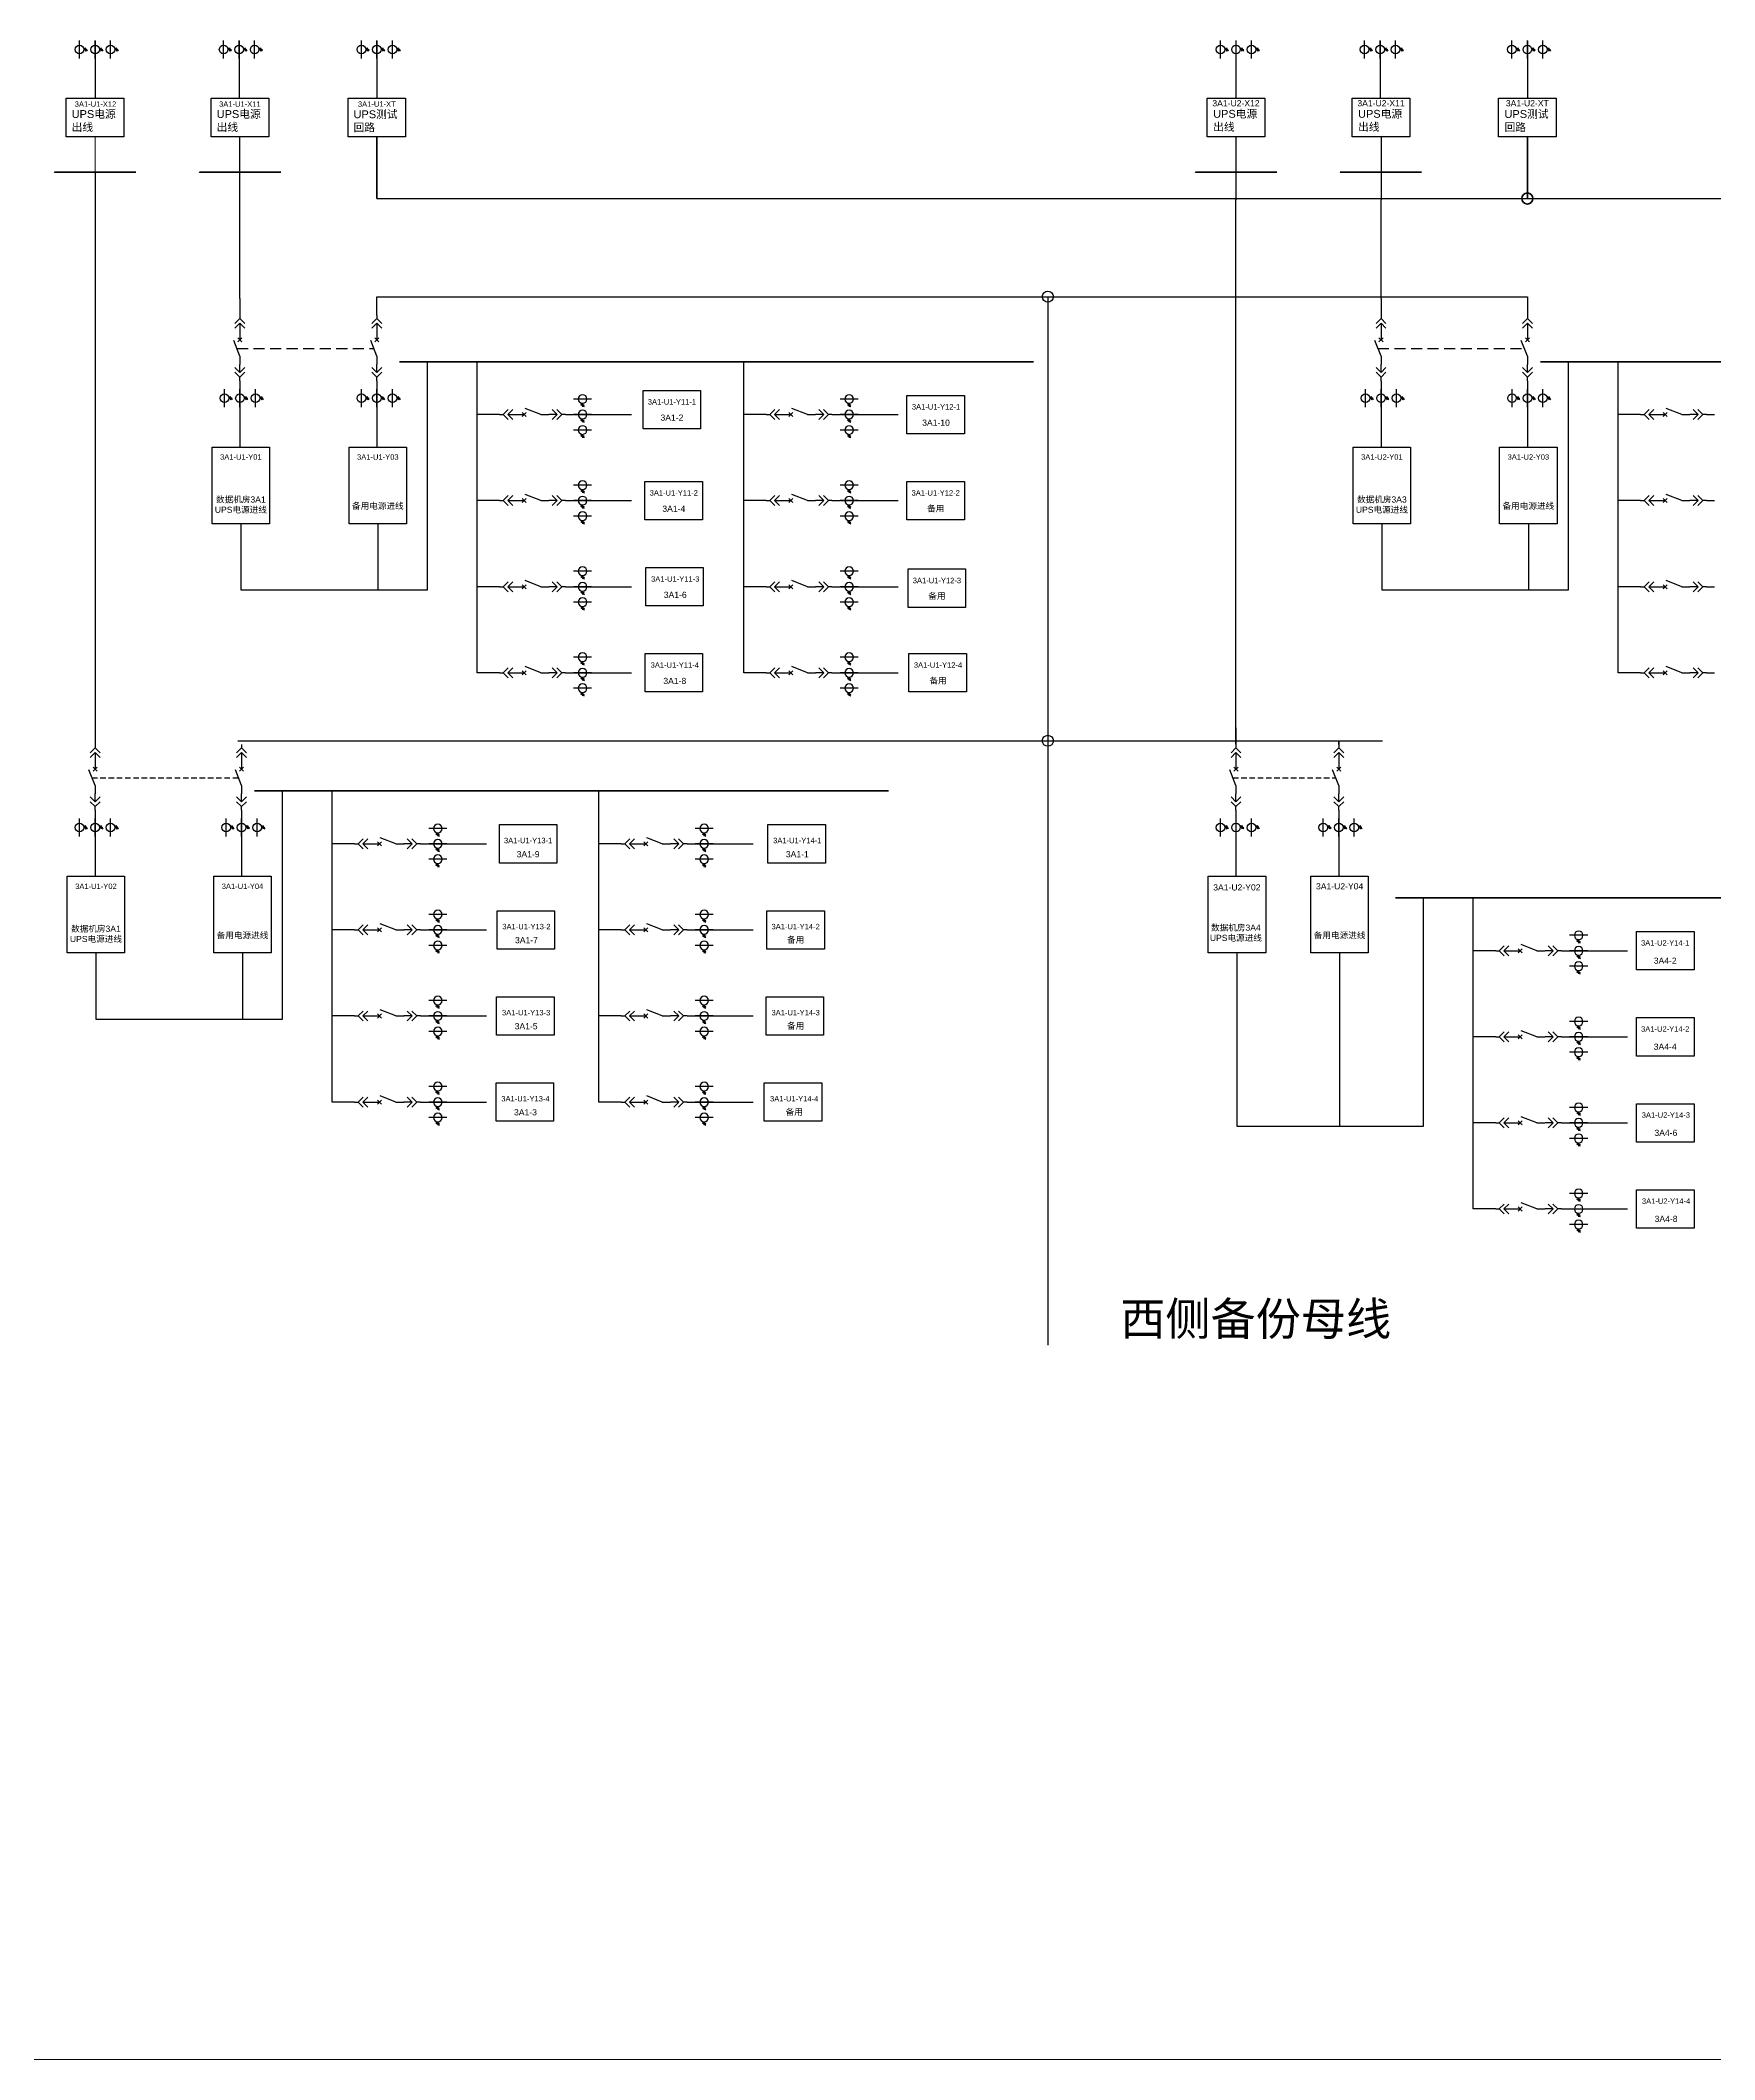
# Model space of a CAD drawing. Header units: millimetres. Extents: x 15 to 365, y 9 to 309.
# Drawn here: x 93.2 to 244.9, y 9.3 to 192.3 of the extents above; entities that cross this region are included whole.
import ezdxf
from ezdxf.enums import TextEntityAlignment as Align

# ---------------------------------------------------------------- set-up
doc = ezdxf.new("R2010")
doc.units = ezdxf.units.MM
doc.linetypes.add('DASHED', pattern=[0.75, 0.5, -0.25])
doc.linetypes.add('HIDDEN', pattern=[0.375, 0.25, -0.125])
doc.styles.get("Standard").update_dxf_attribs({"font": 'arial.ttf'})

# ---------------------------------------------------------------- blocks, each defined once
blk = doc.blocks.new('A$C03DD39B5')
for p, q in [((417, 475), (283, 392)), ((417, 422), (283, 339)), ((350, 333), (350, 467))]:
    blk.add_line(p, q)
blk.add_lwpolyline([(700, 167), (0, 167)])
blk.add_circle((350, 167), 167)
blk = doc.blocks.new('DYDQAA05')
at = {"color": 0}
blk.add_lwpolyline([(0, 0), (0, -7)], dxfattribs=at)
blk = doc.blocks.new('DYDQAA03')
at = {"color": 0}
for points in [[(0, 0), (0, -1.5)], [(-2.12, -3.62), (0, -1.5)], [(-2.12, -5.62), (0, -3.5)], [(2.12, -3.62), (0, -1.5)], [(2.12, -5.62), (0, -3.5)], [(0, -3.5), (0, -7)]]:
    blk.add_lwpolyline(points, dxfattribs=at)
blk = doc.blocks.new('DYDQAA09')
at = {"color": 0}
blk.add_lwpolyline([(0, 0), (0, -3.5)], dxfattribs=at)
blk.add_lwpolyline([(0, 0), (0, -3.5)], dxfattribs=at)
blk.add_lwpolyline([(0, 0), (0, -3.5)], dxfattribs=at)
blk.add_lwpolyline([(0, 0), (0, -3.5)], dxfattribs=at)
blk.add_lwpolyline([(0, 0), (0, -3.5)], dxfattribs=at)
blk.add_lwpolyline([(0, 0), (0, -3.5)], dxfattribs=at)
blk.add_lwpolyline([(0, 0), (0, -3.5)], dxfattribs=at)
blk.add_lwpolyline([(0, 0), (0, -3.5)], dxfattribs=at)
blk.add_lwpolyline([(0, 0), (0, -3.5)], dxfattribs=at)
blk = doc.blocks.new('DYDQ0201')
at = {"color": 0}
for points in [[(0.86, -0.86), (-0.86, 0.86)], [(-0.86, -0.86), (0.86, 0.86)], [(0, -7), (-2.61, -0.37)]]:
    blk.add_lwpolyline(points, dxfattribs=at)
blk = doc.blocks.new('DYDQAA04')
at = {"color": 0}
for points in [[(0, -3.5), (0, 0)], [(-2.12, -1.38), (0, -3.5)], [(-2.12, -3.38), (0, -5.5)], [(2.12, -1.38), (0, -3.5)], [(2.12, -3.38), (0, -5.5)], [(0, -7), (0, -5.5)]]:
    blk.add_lwpolyline(points, dxfattribs=at)

msp = doc.modelspace()

# ---------------------------------------------------------------- linework, layer by layer
for p, q in [((98.13, 192.28, -7768.6), (98.13, 190.64, -7768.6)), ((111.18, 192.28, -7768.6), (111.18, 190.64, -7768.6)), ((123.66, 192.28, -7768.6), (123.66, 190.64, -7768.6)), ((201.51, 192.28, -5693.68), (201.51, 190.64, -5693.68)), ((214.57, 192.28, -5693.68), (214.57, 190.64, -5693.68)), ((227.91, 192.28, -5693.68), (227.91, 190.64, -5693.68)), ((98.13, 190.64, -7768.6), (98.13, 187.07, -7768.6)), ((111.18, 190.64, -7768.6), (111.18, 187.07, -7768.6)), ((123.66, 190.64, -7768.6), (123.66, 187.07, -7768.6)), ((201.51, 190.64, -5693.68), (201.51, 187.07, -5693.68)), ((214.57, 190.64, -5693.68), (214.57, 187.07, -5693.68)), ((227.91, 190.64, -5693.68), (227.91, 187.07, -5693.68)), ((111.26, 168.92, -11687.75), (111.26, 183.59, -10304.47)), ((201.51, 183.59, -5693.68), (201.51, 177.87, -5693.68)), ((214.65, 183.59, -5725.17), (214.65, 177.87, -5725.17)), ((98.13, 180.38, -10691.6), (98.13, 128.52, -10691.6)), ((201.51, 128.54, -9563.64), (201.51, 177.99, -8616.68)), ((214.65, 168.92, -9643.29), (214.65, 177.87, -8260.01)), ((128.26, 142.53, -9046.47), (128.26, 163.2)), ((132.75, 150.61), (132.75, 163.2)), ((156.91, 150.61), (156.91, 163.2)), ((231.64, 142.53, -7002), (231.64, 163.2, 2044.46)), ((236.14, 150.61, 2044.46), (236.14, 163.2, 2044.46)), ((111.26, 160.68, -9486.53), (111.26, 159.04, -9486.53)), ((214.65, 160.68, -7442.06), (214.65, 159.04, -7442.06)), ((111.26, 159.04, -9486.53), (111.26, 155.47, -9486.53)), ((134.79, 158.41, -1383.28), (132.75, 158.41, -691.64)), ((141.54, 158.41, 817.94), (143.18, 158.41, 817.94)), ((143.18, 158.41, 817.94), (146.74, 158.41, 817.94)), ((158.94, 158.41, -1383.28), (156.91, 158.41, -691.64)), ((165.69, 158.41, 817.94), (167.33, 158.41, 817.94)), ((167.33, 158.41, 817.94), (170.9, 158.41, 817.94)), ((214.65, 159.04, -7442.06), (214.65, 155.47, -7442.06)), ((238.17, 158.41, 661.18), (236.14, 158.41, 1352.82)), ((134.79, 150.61), (132.75, 150.61)), ((132.75, 142.81, 691.64), (132.75, 150.61)), ((141.54, 150.61, 2201.22), (143.18, 150.61, 2201.22)), ((143.18, 150.61, 2201.22), (146.74, 150.61, 2201.22)), ((158.94, 150.61), (156.91, 150.61)), ((156.91, 142.81, 691.64), (156.91, 150.61)), ((165.69, 150.61, 2201.22), (167.33, 150.61, 2201.22)), ((167.33, 150.61, 2201.22), (170.9, 150.61, 2201.22)), ((238.17, 150.61, 2044.46), (236.14, 150.61, 2044.46)), ((236.14, 142.81, 2736.11), (236.14, 150.61, 2044.46)), ((111.34, 148.52, -9518.02), (111.34, 142.53, -9046.47)), ((214.73, 148.52, -7473.55), (214.73, 142.53, -7002)), ((134.79, 142.81, 691.64), (132.75, 142.81, 691.64)), ((132.75, 135.01, 1383.28), (132.75, 142.81, 691.64)), ((141.54, 142.81, 2892.86), (143.18, 142.81, 2892.86)), ((143.18, 142.81, 2892.86), (146.74, 142.81, 2892.86)), ((158.94, 142.81, 691.64), (156.91, 142.81, 691.64)), ((156.91, 135.01, 1383.28), (156.91, 142.81, 691.64)), ((165.69, 142.81, 2892.86), (167.33, 142.81, 2892.86)), ((167.33, 142.81, 2892.86), (170.9, 142.81, 2892.86)), ((238.17, 142.81, 2736.11), (236.14, 142.81, 2736.11)), ((236.14, 135.01, 3427.75), (236.14, 142.81, 2736.11)), ((111.34, 142.53, -9046.47), (128.26, 142.53, -9046.47)), ((214.73, 142.53, -7002), (231.64, 142.53, -7002)), ((134.79, 135.01, 1383.28), (132.75, 135.01, 1383.28)), ((141.54, 135.01, 3584.5), (143.18, 135.01, 3584.5)), ((143.18, 135.01, 3584.5), (146.74, 135.01, 3584.5)), ((158.94, 135.01, 1383.28), (156.91, 135.01, 1383.28)), ((165.69, 135.01, 3584.5), (167.33, 135.01, 3584.5)), ((167.33, 135.01, 3584.5), (170.9, 135.01, 3584.5)), ((238.17, 135.01, 3427.75), (236.14, 135.01, 3427.75)), ((115.12, 103.63, -8050.32), (115.12, 124.3, 996.15)), ((119.62, 111.71, 996.15), (119.62, 124.3, 996.15)), ((143.77, 111.71, 996.15), (143.77, 124.3, 996.15)), ((98.13, 121.78, -8490.38), (98.13, 120.14, -8490.38)), ((201.51, 121.78, -7798.74), (201.51, 120.14, -7798.74)), ((98.13, 120.14, -8490.38), (98.13, 116.57, -8490.38)), ((121.65, 119.51, -387.13), (119.62, 119.51, 304.51)), ((128.4, 119.51, 1814.09), (130.04, 119.51, 1814.09)), ((130.04, 119.51, 1814.09), (133.61, 119.51, 1814.09)), ((145.81, 119.51, -387.13), (143.77, 119.51, 304.51)), ((152.55, 119.51, 1814.09), (154.19, 119.51, 1814.09)), ((154.19, 119.51, 1814.09), (157.76, 119.51, 1814.09)), ((201.51, 120.14, -7798.74), (201.51, 116.57, -7798.74)), ((218.51, 93.94, -6595.04), (218.51, 114.61, 2451.43)), ((223, 102.02, 2451.43), (223, 114.61, 2451.43)), ((121.65, 111.71, 996.15), (119.62, 111.71, 996.15)), ((119.62, 103.91, 1687.79), (119.62, 111.71, 996.15)), ((128.4, 111.71, 3197.37), (130.04, 111.71, 3197.37)), ((130.04, 111.71, 3197.37), (133.61, 111.71, 3197.37)), ((145.81, 111.71, 996.15), (143.77, 111.71, 996.15)), ((143.77, 103.91, 1687.79), (143.77, 111.71, 996.15)), ((152.55, 111.71, 3197.37), (154.19, 111.71, 3197.37)), ((154.19, 111.71, 3197.37), (157.76, 111.71, 3197.37)), ((225.04, 109.82, 1068.15), (223, 109.82, 1759.79)), ((231.78, 109.82, 3269.37), (233.42, 109.82, 3269.37)), ((233.42, 109.82, 3269.37), (236.99, 109.82, 3269.37)), ((98.21, 109.62, -8521.87), (98.21, 103.63, -8050.32)), ((201.59, 109.62, -7830.23), (201.59, 93.94, -6595.04)), ((98.21, 103.63, -8050.32), (115.12, 103.63, -8050.32)), ((121.65, 103.91, 1687.79), (119.62, 103.91, 1687.79)), ((119.62, 96.11, 2379.43), (119.62, 103.91, 1687.79)), ((128.4, 103.91, 3889.02), (130.04, 103.91, 3889.02)), ((130.04, 103.91, 3889.02), (133.61, 103.91, 3889.02)), ((145.81, 103.91, 1687.79), (143.77, 103.91, 1687.79)), ((143.77, 96.11, 2379.43), (143.77, 103.91, 1687.79)), ((152.55, 103.91, 3889.02), (154.19, 103.91, 3889.02)), ((154.19, 103.91, 3889.02), (157.76, 103.91, 3889.02)), ((225.04, 102.02, 2451.43), (223, 102.02, 2451.43)), ((223, 94.22, 3143.07), (223, 102.02, 2451.43)), ((231.78, 102.02, 4652.65), (233.42, 102.02, 4652.65)), ((233.42, 102.02, 4652.65), (236.99, 102.02, 4652.65)), ((121.65, 96.11, 2379.43), (119.62, 96.11, 2379.43)), ((128.4, 96.11, 4580.66), (130.04, 96.11, 4580.66)), ((130.04, 96.11, 4580.66), (133.61, 96.11, 4580.66)), ((145.81, 96.11, 2379.43), (143.77, 96.11, 2379.43)), ((152.55, 96.11, 4580.66), (154.19, 96.11, 4580.66)), ((154.19, 96.11, 4580.66), (157.76, 96.11, 4580.66)), ((201.59, 93.94, -6595.04), (218.51, 93.94, -6595.04)), ((225.04, 94.22, 3143.07), (223, 94.22, 3143.07)), ((223, 86.42, 3834.71), (223, 94.22, 3143.07)), ((231.78, 94.22, 5344.3), (233.42, 94.22, 5344.3)), ((233.42, 94.22, 5344.3), (236.99, 94.22, 5344.3)), ((225.04, 86.42, 3834.71), (223, 86.42, 3834.71)), ((231.78, 86.42, 6035.94), (233.42, 86.42, 6035.94)), ((233.42, 86.42, 6035.94), (236.99, 86.42, 6035.94))]:
    msp.add_line(p, q)
at = {"lineweight": 20}
msp.add_line((98.13, 183.59, -7768.6), (98.13, 180.38, -10691.6), dxfattribs=at)
at = {"color": 1, "lineweight": 40}
for p, q in [((123.66, 183.59, -7801.11), (123.66, 177.99, -7801.11)), ((227.91, 183.59, -5726.19), (227.91, 177.99, -7801.11)), ((125.72, 163.2), (183.16, 163.2)), ((229.1, 163.2, 2044.46), (305.68, 163.2, 2044.46)), ((112.58, 124.3, 996.15), (170.02, 124.3, 996.15)), ((215.96, 114.61, 2451.43), (296.18, 114.61, 2451.43))]:
    msp.add_line(p, q, dxfattribs=at)
at = {"color": 1, "lineweight": 30}
for p, q in [((123.66, 177.99, -7801.11), (235.73, 177.99, -7801.11)), ((235.73, 177.99, -7801.11), (311.17, 177.99, -7801.11))]:
    msp.add_line(p, q, dxfattribs=at)
at = {"color": 5}
for p, q in [((123.66, 167.43, -11687.75), (123.66, 169.09, -11687.75)), ((227.92, 169.09, -11687.75), (227.92, 167.43, -9643.29)), ((123.66, 160.68, -9486.53), (123.66, 159.04, -9486.53)), ((227.92, 160.68, -7442.06), (227.92, 159.04, -7442.06)), ((123.66, 159.04, -9486.53), (123.66, 155.47, -9486.53)), ((227.92, 159.04, -7442.06), (227.92, 155.47, -7442.06)), ((123.75, 148.52, -9518.02), (123.75, 142.53, -9046.47)), ((228, 148.52, -7473.55), (228, 142.53, -7002)), ((111.41, 121.78, -8930.45), (111.41, 120.14, -8930.45)), ((210.82, 121.78, -6194.34), (210.82, 120.14, -6194.34)), ((111.41, 120.14, -8930.45), (111.41, 116.57, -8930.45)), ((210.82, 120.14, -6194.34), (210.82, 116.57, -6194.34)), ((111.49, 109.62, -8961.94), (111.49, 103.63, -8490.39)), ((210.9, 109.62, -6225.83), (210.9, 93.94, -6595.04))]:
    msp.add_line(p, q, dxfattribs=at)
at = {"color": 5, "lineweight": 30}
for p, q in [((123.66, 169.09, -11687.75), (227.92, 169.09, -11687.75)), ((184.46, 169.09, -12075.91), (184.46, 74.08, -12075.91)), ((111.07, 128.85, -11131.67), (214.79, 128.85, -11131.67))]:
    msp.add_line(p, q, dxfattribs=at)
at = {"linetype": 'DASHED', "ltscale": 2}
for p, q in [((110.99, 164.41, -11687.75), (123.39, 164.41, -11687.75)), ((214.37, 164.41, -9643.29), (227.65, 164.41, -9643.29))]:
    msp.add_line(p, q, dxfattribs=at)
at = {"color": 5, "lineweight": 40}
for p, q in [((111.41, 128.52, -11131.67), (111.41, 128.52, -11131.67)), ((210.82, 128.85, -11131.67), (210.82, 128.52, -8395.57))]:
    msp.add_line(p, q, dxfattribs=at)
at = {"linetype": 'HIDDEN', "ltscale": 2}
for p, q in [((97.85, 125.5, -11131.67), (111.13, 125.5, -11131.67)), ((201.23, 125.5, -8395.57), (210.54, 125.5, -8395.57))]:
    msp.add_line(p, q, dxfattribs=at)
at = {"color": 1, "lineweight": 13, "ltscale": 0.001071}
msp.add_lwpolyline([(15.42, 309.08), (364.76, 309.08), (364.76, 9.34), (15.42, 9.34)], close=True, dxfattribs=at)
for points, elevation in [([(95.52, 187.07), (100.73, 187.07), (100.73, 183.59), (95.52, 183.59)], -7768.6), ([(108.66, 187.07), (113.87, 187.07), (113.87, 183.59), (108.66, 183.59)], -7800.09), ([(198.91, 187.07), (204.12, 187.07), (204.12, 183.59), (198.91, 183.59)], -5693.68), ([(212.04, 187.07), (217.25, 187.07), (217.25, 183.59), (212.04, 183.59)], -5725.17), ([(147.79, 160.6), (153, 160.6), (153, 157.13), (147.79, 157.13)], 817.94), ([(171.69, 160.15), (176.9, 160.15), (176.9, 156.67), (171.69, 156.67)], 817.94), ([(108.74, 155.47), (113.95, 155.47), (113.95, 148.52), (108.74, 148.52)], -9518.02), ([(212.12, 155.47), (217.33, 155.47), (217.33, 148.52), (212.12, 148.52)], -7473.55), ([(147.95, 152.35), (153.16, 152.35), (153.16, 148.87), (147.95, 148.87)], 2201.22), ([(171.69, 152.35), (176.9, 152.35), (176.9, 148.87), (171.69, 148.87)], 2201.22), ([(148.03, 144.55), (153.24, 144.55), (153.24, 141.07), (148.03, 141.07)], 2892.86), ([(171.8, 144.42), (177.01, 144.42), (177.01, 140.94), (171.8, 140.94)], -8260.02), ([(147.97, 136.75), (153.18, 136.75), (153.18, 133.28), (147.97, 133.28)], 3584.5), ([(171.87, 136.75), (177.08, 136.75), (177.08, 133.28), (171.87, 133.28)], 3584.5), ([(134.77, 121.25), (139.98, 121.25), (139.98, 117.77), (134.77, 117.77)], 1814.09), ([(159.1, 121.25), (164.31, 121.25), (164.31, 117.77), (159.1, 117.77)], 1814.09), ([(95.6, 116.57), (100.81, 116.57), (100.81, 109.62), (95.6, 109.62)], -8521.87), ([(198.99, 116.57), (204.2, 116.57), (204.2, 109.62), (198.99, 109.62)], -7830.23), ([(134.56, 113.45), (139.77, 113.45), (139.77, 109.97), (134.56, 109.97)], 3197.37), ([(159.01, 113.45), (164.22, 113.45), (164.22, 109.97), (159.01, 109.97)], 3197.37), ([(237.8, 111.56), (243.01, 111.56), (243.01, 108.08), (237.8, 108.08)], 3269.37), ([(134.51, 105.65), (139.72, 105.65), (139.72, 102.17), (134.51, 102.17)], 3889.02), ([(158.93, 105.65), (164.14, 105.65), (164.14, 102.17), (158.93, 102.17)], 3889.02), ([(237.8, 103.76), (243.01, 103.76), (243.01, 100.28), (237.8, 100.28)], 4652.65), ([(134.46, 97.85), (139.66, 97.85), (139.66, 94.37), (134.46, 94.37)], 4580.66), ([(158.76, 97.85), (163.97, 97.85), (163.97, 94.37), (158.76, 94.37)], 4580.66), ([(237.8, 95.96), (243.01, 95.96), (243.01, 92.48), (237.8, 92.48)], 4652.65), ([(237.8, 88.16), (243.01, 88.16), (243.01, 84.68), (237.8, 84.68)], 4652.65)]:
    msp.add_lwpolyline(points, close=True, dxfattribs=dict(elevation=elevation))
at = {"color": 1}
for points, elevation in [([(121.06, 187.07), (126.27, 187.07), (126.27, 183.59), (121.06, 183.59)], -7801.11), ([(225.31, 187.07), (230.51, 187.07), (230.51, 183.59), (225.31, 183.59)], -5726.19)]:
    msp.add_lwpolyline(points, close=True, dxfattribs=dict(at, elevation=elevation))
at = {"color": 1, "lineweight": 40, "ltscale": 100}
for points, elevation in [([(101.81, 180.38), (94.44, 180.38), (94.44, 180.38)], -18269.66), ([(114.95, 180.38), (107.58, 180.38), (107.58, 180.38)], -18301.15), ([(205.2, 180.38), (197.83, 180.38), (197.83, 180.38)], -16194.74), ([(218.33, 180.38), (210.96, 180.38), (210.96, 180.38)], -16226.22)]:
    msp.add_lwpolyline(points, dxfattribs=dict(at, elevation=elevation))
at = {"color": 5}
for points, elevation in [([(121.14, 155.47), (126.35, 155.47), (126.35, 148.52), (121.14, 148.52)], -9518.02), ([(225.39, 155.47), (230.6, 155.47), (230.6, 148.52), (225.39, 148.52)], -7473.55), ([(108.89, 116.57), (114.1, 116.57), (114.1, 109.62), (108.89, 109.62)], -8961.94), ([(208.3, 116.57), (213.5, 116.57), (213.5, 109.62), (208.3, 109.62)], -6225.83)]:
    msp.add_lwpolyline(points, close=True, dxfattribs=dict(at, elevation=elevation))
at = {"color": 1, "lineweight": 40}
msp.add_circle((227.91, 177.99, -7801.11), 0.5, dxfattribs=at)
at = {"color": 5, "lineweight": 30}
for centre in [(184.46, 169.09, -11687.75), (184.46, 128.85, -11131.67)]:
    msp.add_circle(centre, 0.5, dxfattribs=at)

# ---------------------------------------------------------------- block references
at = {"linetype": 'Continuous', "yscale": 0.00233888397733859, "zscale": 0.00233888397733859}
for p, xscale, rotation in [((96.33, 192.32, -7768.6), 0.00233888397733859, 270), ((97.74, 192.32, -7768.6), 0.00233888397733859, 270), ((99.14, 192.32, -7768.6), 0.00233888397733859, 270), ((109.39, 192.32, -7768.6), 0.00233888397733859, 270), ((110.79, 192.32, -7768.6), 0.00233888397733859, 270), ((112.2, 192.32, -7768.6), 0.00233888397733859, 270), ((121.87, 192.32, -7768.6), 0.00233888397733859, 270), ((123.27, 192.32, -7768.6), 0.00233888397733859, 270), ((124.68, 192.32, -7768.6), 0.00233888397733859, 270), ((199.72, 192.32, -5693.68), 0.00233888397733859, 270), ((201.12, 192.32, -5693.68), 0.00233888397733859, 270), ((202.53, 192.32, -5693.68), 0.00233888397733859, 270), ((212.77, 192.32, -5693.68), 0.00233888397733859, 270), ((214.18, 192.32, -5693.68), 0.00233888397733859, 270), ((215.58, 192.32, -5693.68), 0.00233888397733859, 270), ((226.12, 192.32, -5693.68), 0.00233888397733859, 270), ((227.52, 192.32, -5693.68), 0.00233888397733859, 270), ((228.92, 192.32, -5693.68), 0.00233888397733859, 270), ((109.47, 160.72, -9486.53), 0.00233888397733859, 270), ((110.87, 160.72, -9486.53), 0.00233888397733859, 270), ((112.28, 160.72, -9486.53), 0.00233888397733859, 270), ((141.49, 160.21, 817.94), -0.00233888397733859, 180), ((165.65, 160.21, 817.94), -0.00233888397733859, 180), ((212.85, 160.72, -7442.06), 0.00233888397733859, 270), ((214.26, 160.72, -7442.06), 0.00233888397733859, 270), ((215.66, 160.72, -7442.06), 0.00233888397733859, 270), ((141.49, 158.8, 817.94), -0.00233888397733859, 180), ((141.49, 157.4, 817.94), -0.00233888397733859, 180), ((165.65, 158.8, 817.94), -0.00233888397733859, 180), ((165.65, 157.4, 817.94), -0.00233888397733859, 180), ((141.49, 152.41, 2201.22), -0.00233888397733859, 180), ((165.65, 152.41, 2201.22), -0.00233888397733859, 180), ((141.49, 151, 2201.22), -0.00233888397733859, 180), ((165.65, 151, 2201.22), -0.00233888397733859, 180), ((141.49, 149.6, 2201.22), -0.00233888397733859, 180), ((165.65, 149.6, 2201.22), -0.00233888397733859, 180), ((141.49, 144.61, 2892.86), -0.00233888397733859, 180), ((165.65, 144.61, 2892.86), -0.00233888397733859, 180), ((141.49, 143.2, 2892.86), -0.00233888397733859, 180), ((165.65, 143.2, 2892.86), -0.00233888397733859, 180), ((141.49, 141.8, 2892.86), -0.00233888397733859, 180), ((165.65, 141.8, 2892.86), -0.00233888397733859, 180), ((141.49, 136.81, 3584.5), -0.00233888397733859, 180), ((165.65, 136.81, 3584.5), -0.00233888397733859, 180), ((141.49, 135.4, 3584.5), -0.00233888397733859, 180), ((141.49, 134, 3584.5), -0.00233888397733859, 180), ((165.65, 135.4, 3584.5), -0.00233888397733859, 180), ((165.65, 134, 3584.5), -0.00233888397733859, 180), ((96.33, 121.82, -8490.38), 0.00233888397733859, 270), ((97.74, 121.82, -8490.38), 0.00233888397733859, 270), ((99.14, 121.82, -8490.38), 0.00233888397733859, 270), ((128.36, 121.3, 1814.09), -0.00233888397733859, 180), ((152.51, 121.3, 1814.09), -0.00233888397733859, 180), ((199.72, 121.82, -7798.74), 0.00233888397733859, 270), ((201.12, 121.82, -7798.74), 0.00233888397733859, 270), ((202.53, 121.82, -7798.74), 0.00233888397733859, 270), ((128.36, 119.9, 1814.09), -0.00233888397733859, 180), ((152.51, 119.9, 1814.09), -0.00233888397733859, 180), ((128.36, 118.5, 1814.09), -0.00233888397733859, 180), ((152.51, 118.5, 1814.09), -0.00233888397733859, 180), ((128.36, 113.5, 3197.37), -0.00233888397733859, 180), ((152.51, 113.5, 3197.37), -0.00233888397733859, 180), ((128.36, 112.1, 3197.37), -0.00233888397733859, 180), ((152.51, 112.1, 3197.37), -0.00233888397733859, 180), ((128.36, 110.7, 3197.37), -0.00233888397733859, 180), ((152.51, 110.7, 3197.37), -0.00233888397733859, 180), ((231.74, 111.61, 3269.37), -0.00233888397733859, 180), ((231.74, 110.21, 3269.37), -0.00233888397733859, 180), ((231.74, 108.81, 3269.37), -0.00233888397733859, 180), ((128.36, 105.7, 3889.02), -0.00233888397733859, 180), ((128.36, 104.3, 3889.02), -0.00233888397733859, 180), ((152.51, 105.7, 3889.02), -0.00233888397733859, 180), ((152.51, 104.3, 3889.02), -0.00233888397733859, 180), ((128.36, 102.9, 3889.02), -0.00233888397733859, 180), ((152.51, 102.9, 3889.02), -0.00233888397733859, 180), ((231.74, 103.81, 4652.65), -0.00233888397733859, 180), ((231.74, 102.41, 4652.65), -0.00233888397733859, 180), ((231.74, 101.01, 4652.65), -0.00233888397733859, 180), ((128.36, 97.9, 4580.66), -0.00233888397733859, 180), ((152.51, 97.9, 4580.66), -0.00233888397733859, 180), ((128.36, 96.5, 4580.66), -0.00233888397733859, 180), ((152.51, 96.5, 4580.66), -0.00233888397733859, 180), ((231.74, 96.01, 5344.3), -0.00233888397733859, 180), ((128.36, 95.1, 4580.66), -0.00233888397733859, 180), ((152.51, 95.1, 4580.66), -0.00233888397733859, 180), ((231.74, 94.61, 5344.3), -0.00233888397733859, 180), ((231.74, 93.21, 5344.3), -0.00233888397733859, 180), ((231.74, 88.21, 6035.94), -0.00233888397733859, 180), ((231.74, 86.81, 6035.94), -0.00233888397733859, 180), ((231.74, 85.41, 6035.94), -0.00233888397733859, 180)]:
    msp.add_blockref('A$C03DD39B5', p, dxfattribs=dict(at, xscale=xscale, rotation=rotation))
at = {"xscale": 0.2128962921302706, "yscale": 0.2128962921302706, "zscale": 0.2128962921302706}
for name, p in [('DYDQAA05', (111.26, 168.92, -11687.75)), ('DYDQAA05', (214.65, 168.92, -9643.29)), ('DYDQAA03', (111.26, 167.43, -11687.75)), ('DYDQAA03', (214.65, 167.43, -9643.29)), ('DYDQ0201', (111.26, 165.19, -11687.75)), ('DYDQAA09', (111.26, 165.94, -11687.75)), ('DYDQ0201', (214.65, 165.19, -9643.29)), ('DYDQAA09', (214.65, 165.94, -9643.29)), ('DYDQAA04', (111.26, 162.96, -11687.75)), ('DYDQAA09', (111.26, 163.7, -11687.75)), ('DYDQAA04', (214.65, 162.96, -9643.29)), ('DYDQAA09', (214.65, 163.7, -9643.29)), ('DYDQAA09', (111.26, 161.47, -11687.75)), ('DYDQAA09', (214.65, 161.47, -9643.29)), ('DYDQAA05', (201.51, 130.02, -9999.96)), ('DYDQAA03', (98.13, 128.52, -10691.6)), ('DYDQAA03', (201.51, 128.52, -9999.96)), ('DYDQ0201', (98.13, 126.29, -10691.6)), ('DYDQAA09', (98.13, 127.03, -10691.6)), ('DYDQ0201', (201.51, 126.29, -9999.96)), ('DYDQAA09', (201.51, 127.03, -9999.96)), ('DYDQAA09', (98.13, 124.8, -10691.6)), ('DYDQAA09', (201.51, 124.8, -9999.96)), ('DYDQAA04', (98.13, 124.05, -10691.6)), ('DYDQAA04', (201.51, 124.05, -9999.96)), ('DYDQAA09', (98.13, 122.56, -10691.6)), ('DYDQAA09', (201.51, 122.56, -9999.96))]:
    msp.add_blockref(name, p, dxfattribs=at)
at = {"color": 5, "xscale": 0.2128962921302706, "yscale": 0.2128962921302706, "zscale": 0.2128962921302706}
for name, p in [('DYDQAA03', (123.66, 167.43, -11687.75)), ('DYDQAA03', (227.92, 167.43, -9643.29)), ('DYDQ0201', (123.66, 165.19, -11687.75)), ('DYDQAA09', (123.66, 165.94, -11687.75)), ('DYDQ0201', (227.92, 165.19, -9643.29)), ('DYDQAA09', (227.92, 165.94, -9643.29)), ('DYDQAA04', (123.66, 162.96, -11687.75)), ('DYDQAA09', (123.66, 163.7, -11687.75)), ('DYDQAA04', (227.92, 162.96, -9643.29)), ('DYDQAA09', (227.92, 163.7, -9643.29)), ('DYDQAA09', (123.66, 161.47, -11687.75)), ('DYDQAA09', (227.92, 161.47, -9643.29)), ('DYDQAA03', (111.41, 128.52, -11131.67)), ('DYDQAA03', (210.82, 128.52, -8395.57)), ('DYDQ0201', (111.41, 126.29, -11131.67)), ('DYDQAA09', (111.41, 127.03, -11131.67)), ('DYDQ0201', (210.82, 126.29, -8395.57)), ('DYDQAA09', (210.82, 127.03, -8395.57)), ('DYDQAA09', (111.41, 124.8, -11131.67)), ('DYDQAA09', (210.82, 124.8, -8395.57)), ('DYDQAA04', (111.41, 124.05, -11131.67)), ('DYDQAA04', (210.82, 124.05, -8395.57)), ('DYDQAA09', (111.41, 122.56, -11131.67)), ('DYDQAA09', (210.82, 122.56, -8395.57))]:
    msp.add_blockref(name, p, dxfattribs=at)
at = {"color": 5, "linetype": 'Continuous', "xscale": 0.00233888397733859, "yscale": 0.00233888397733859, "zscale": 0.00233888397733859, "rotation": 270}
for p in [(121.87, 160.72, -9486.53), (123.27, 160.72, -9486.53), (124.68, 160.72, -9486.53), (226.13, 160.72, -7442.06), (227.53, 160.72, -7442.06), (228.93, 160.72, -7442.06), (109.62, 121.82, -8930.45), (111.02, 121.82, -8930.45), (112.42, 121.82, -8930.45), (209.03, 121.82, -6194.34), (210.43, 121.82, -6194.34), (211.83, 121.82, -6194.34)]:
    msp.add_blockref('A$C03DD39B5', p, dxfattribs=at)
at = {"xscale": -0.2128962921302706, "yscale": 0.2128962921302706, "zscale": 0.2128962921302706, "rotation": 90}
for name, p in [('DYDQAA03', (134.79, 158.41, -1383.28)), ('DYDQAA09', (136.28, 158.41, -1383.28)), ('DYDQ0201', (137.02, 158.41, -1383.28)), ('DYDQAA09', (138.51, 158.41, -1383.28)), ('DYDQAA04', (139.26, 158.41, -1383.28)), ('DYDQAA09', (140.75, 158.41, -1383.28)), ('DYDQAA03', (158.94, 158.41, -1383.28)), ('DYDQAA09', (160.43, 158.41, -1383.28)), ('DYDQ0201', (161.18, 158.41, -1383.28)), ('DYDQAA09', (162.67, 158.41, -1383.28)), ('DYDQAA04', (163.41, 158.41, -1383.28)), ('DYDQAA09', (164.9, 158.41, -1383.28)), ('DYDQAA03', (238.17, 158.41, 661.18)), ('DYDQAA09', (239.66, 158.41, 661.18)), ('DYDQ0201', (240.41, 158.41, 661.18)), ('DYDQAA09', (241.9, 158.41, 661.18)), ('DYDQAA04', (242.64, 158.41, 661.18)), ('DYDQAA09', (244.13, 158.41, 661.18)), ('DYDQAA03', (134.79, 150.61)), ('DYDQAA09', (136.28, 150.61)), ('DYDQ0201', (137.02, 150.61)), ('DYDQAA09', (138.51, 150.61)), ('DYDQAA04', (139.26, 150.61)), ('DYDQAA09', (140.75, 150.61)), ('DYDQAA03', (158.94, 150.61)), ('DYDQAA09', (160.43, 150.61)), ('DYDQ0201', (161.18, 150.61)), ('DYDQAA09', (162.67, 150.61)), ('DYDQAA04', (163.41, 150.61)), ('DYDQAA09', (164.9, 150.61)), ('DYDQAA03', (238.17, 150.61, 2044.46)), ('DYDQAA09', (239.66, 150.61, 2044.46)), ('DYDQ0201', (240.41, 150.61, 2044.46)), ('DYDQAA09', (241.9, 150.61, 2044.46)), ('DYDQAA04', (242.64, 150.61, 2044.46)), ('DYDQAA09', (244.13, 150.61, 2044.46)), ('DYDQAA03', (134.79, 142.81, 691.64)), ('DYDQAA09', (136.28, 142.81, 691.64)), ('DYDQ0201', (137.02, 142.81, 691.64)), ('DYDQAA09', (138.51, 142.81, 691.64)), ('DYDQAA04', (139.26, 142.81, 691.64)), ('DYDQAA09', (140.75, 142.81, 691.64)), ('DYDQAA03', (158.94, 142.81, 691.64)), ('DYDQAA09', (160.43, 142.81, 691.64)), ('DYDQ0201', (161.18, 142.81, 691.64)), ('DYDQAA09', (162.67, 142.81, 691.64)), ('DYDQAA04', (163.41, 142.81, 691.64)), ('DYDQAA09', (164.9, 142.81, 691.64)), ('DYDQAA03', (238.17, 142.81, 2736.11)), ('DYDQAA09', (239.66, 142.81, 2736.11)), ('DYDQ0201', (240.41, 142.81, 2736.11)), ('DYDQAA09', (241.9, 142.81, 2736.11)), ('DYDQAA04', (242.64, 142.81, 2736.11)), ('DYDQAA09', (244.13, 142.81, 2736.11)), ('DYDQAA03', (134.79, 135.01, 1383.28)), ('DYDQ0201', (137.02, 135.01, 1383.28)), ('DYDQAA04', (139.26, 135.01, 1383.28)), ('DYDQAA03', (158.94, 135.01, 1383.28)), ('DYDQ0201', (161.18, 135.01, 1383.28)), ('DYDQAA04', (163.41, 135.01, 1383.28)), ('DYDQAA03', (238.17, 135.01, 3427.75)), ('DYDQ0201', (240.41, 135.01, 3427.75)), ('DYDQAA04', (242.64, 135.01, 3427.75)), ('DYDQAA09', (136.28, 135.01, 1383.28)), ('DYDQAA09', (138.51, 135.01, 1383.28)), ('DYDQAA09', (140.75, 135.01, 1383.28)), ('DYDQAA09', (160.43, 135.01, 1383.28)), ('DYDQAA09', (162.67, 135.01, 1383.28)), ('DYDQAA09', (164.9, 135.01, 1383.28)), ('DYDQAA09', (239.66, 135.01, 3427.75)), ('DYDQAA09', (241.9, 135.01, 3427.75)), ('DYDQAA09', (244.13, 135.01, 3427.75)), ('DYDQAA03', (121.65, 119.51, -387.13)), ('DYDQAA09', (123.14, 119.51, -387.13)), ('DYDQ0201', (123.89, 119.51, -387.13)), ('DYDQAA09', (125.38, 119.51, -387.13)), ('DYDQAA04', (126.12, 119.51, -387.13)), ('DYDQAA09', (127.61, 119.51, -387.13)), ('DYDQAA03', (145.81, 119.51, -387.13)), ('DYDQAA09', (147.3, 119.51, -387.13)), ('DYDQ0201', (148.04, 119.51, -387.13)), ('DYDQAA09', (149.53, 119.51, -387.13)), ('DYDQAA04', (150.28, 119.51, -387.13)), ('DYDQAA09', (151.77, 119.51, -387.13)), ('DYDQAA03', (121.65, 111.71, 996.15)), ('DYDQAA09', (123.14, 111.71, 996.15)), ('DYDQ0201', (123.89, 111.71, 996.15)), ('DYDQAA09', (125.38, 111.71, 996.15)), ('DYDQAA04', (126.12, 111.71, 996.15)), ('DYDQAA09', (127.61, 111.71, 996.15)), ('DYDQAA03', (145.81, 111.71, 996.15)), ('DYDQAA09', (147.3, 111.71, 996.15)), ('DYDQ0201', (148.04, 111.71, 996.15)), ('DYDQAA09', (149.53, 111.71, 996.15)), ('DYDQAA04', (150.28, 111.71, 996.15)), ('DYDQAA09', (151.77, 111.71, 996.15)), ('DYDQAA03', (225.04, 109.82, 1068.15)), ('DYDQAA09', (226.53, 109.82, 1068.15)), ('DYDQ0201', (227.27, 109.82, 1068.15)), ('DYDQAA09', (228.76, 109.82, 1068.15)), ('DYDQAA04', (229.51, 109.82, 1068.15)), ('DYDQAA09', (231, 109.82, 1068.15)), ('DYDQAA03', (121.65, 103.91, 1687.79)), ('DYDQ0201', (123.89, 103.91, 1687.79)), ('DYDQAA04', (126.12, 103.91, 1687.79)), ('DYDQAA03', (145.81, 103.91, 1687.79)), ('DYDQ0201', (148.04, 103.91, 1687.79)), ('DYDQAA04', (150.28, 103.91, 1687.79)), ('DYDQAA09', (123.14, 103.91, 1687.79)), ('DYDQAA09', (125.38, 103.91, 1687.79)), ('DYDQAA09', (127.61, 103.91, 1687.79)), ('DYDQAA09', (147.3, 103.91, 1687.79)), ('DYDQAA09', (149.53, 103.91, 1687.79)), ('DYDQAA09', (151.77, 103.91, 1687.79)), ('DYDQAA03', (225.04, 102.02, 2451.43)), ('DYDQ0201', (227.27, 102.02, 2451.43)), ('DYDQAA04', (229.51, 102.02, 2451.43)), ('DYDQAA09', (226.53, 102.02, 2451.43)), ('DYDQAA09', (228.76, 102.02, 2451.43)), ('DYDQAA09', (231, 102.02, 2451.43)), ('DYDQAA03', (121.65, 96.11, 2379.43)), ('DYDQAA09', (123.14, 96.11, 2379.43)), ('DYDQ0201', (123.89, 96.11, 2379.43)), ('DYDQAA09', (125.38, 96.11, 2379.43)), ('DYDQAA04', (126.12, 96.11, 2379.43)), ('DYDQAA09', (127.61, 96.11, 2379.43)), ('DYDQAA03', (145.81, 96.11, 2379.43)), ('DYDQAA09', (147.3, 96.11, 2379.43)), ('DYDQ0201', (148.04, 96.11, 2379.43)), ('DYDQAA09', (149.53, 96.11, 2379.43)), ('DYDQAA04', (150.28, 96.11, 2379.43)), ('DYDQAA09', (151.77, 96.11, 2379.43)), ('DYDQAA03', (225.04, 94.22, 3143.07)), ('DYDQAA09', (226.53, 94.22, 3143.07)), ('DYDQ0201', (227.27, 94.22, 3143.07)), ('DYDQAA09', (228.76, 94.22, 3143.07)), ('DYDQAA04', (229.51, 94.22, 3143.07)), ('DYDQAA09', (231, 94.22, 3143.07)), ('DYDQAA03', (225.04, 86.42, 3834.71)), ('DYDQAA09', (226.53, 86.42, 3834.71)), ('DYDQ0201', (227.27, 86.42, 3834.71)), ('DYDQAA09', (228.76, 86.42, 3834.71)), ('DYDQAA04', (229.51, 86.42, 3834.71)), ('DYDQAA09', (231, 86.42, 3834.71))]:
    msp.add_blockref(name, p, dxfattribs=at)

# ---------------------------------------------------------------- texts
at = {"lineweight": 0}
for s, p in [('3A1-U1-X12', (98.17, 186.3, -7044.45)), ('3A1-U1-X11', (111.25, 186.3, -7075.94))]:
    msp.add_text(s, height=0.49, dxfattribs=at).set_placement(p, align=Align.CENTER)
at = {"color": 1, "lineweight": 0}
msp.add_text('3A1-U1-XT', height=0.49, dxfattribs=at).set_placement((123.66, 186.3, -7076.96), align=Align.CENTER)
at = {"width": 5.2091}
for s, insert, char_height, attachment_point in [('3A1-U2-X12', (201.51, 186.62, -3618.75), 0.557, 5), ('3A1-U2-X11', (214.65, 186.62, -2832.3), 0.557, 5), ('UPS{\\fSimSun|b0|i0|c134|p2;电源\\P出线}', (96.01, 186, -10346.56), 0.7128, 1), ('UPS{\\fSimSun|b0|i0|c134|p2;电源\\P出线}', (109.15, 186, -9089.58), 0.7128, 1), ('UPS{\\fSimSun|b0|i0|c134|p2;电源\\P出线}', (199.44, 186.02, -8271.64), 0.7128, 1), ('UPS{\\fSimSun|b0|i0|c134|p2;电源\\P出线}', (212.57, 186.02, -7014.66), 0.7128, 1), ('3A1-U1-Y11-1', (150.4, 159.56, 817.94), 0.4901, 5), ('3A1-U1-Y12-1', (174.33, 159.11, 817.94), 0.4901, 5), ('{\\H0.78125x;3A1-2\\P}', (150.4, 158.13, 817.94), 0.7128, 5), ('{\\H0.78125x;3A1-10\\P}', (174.33, 157.67, 817.94), 0.7128, 5), ('3A1-U1-Y01', (111.34, 154.56, -9518.02), 0.49, 5), ('3A1-U2-Y01', (214.73, 154.56, -7473.55), 0.49, 5), ('{\\fSimSun|b0|i0|c134|p2;\\H0.78125x;数据机房\\fArial|b0|i0|c0|p34;3A1 \\PUPS\\fSimSun|b0|i0|c134|p2;电源进线}', (111.34, 150.22, -9518.02), 0.7128, 5), ('3A1-U1-Y11-2', (150.57, 151.31, 3584.5), 0.4901, 5), ('{\\H0.78125x;3A1-4\\P}', (150.57, 149.87, 3584.5), 0.7128, 5), ('3A1-U1-Y12-2', (174.3, 151.31, 3584.5), 0.4901, 5), ('{\\H0.78125x;备用\\P}', (174.3, 149.87, 3584.5), 0.7128, 5), ('{\\fSimSun|b0|i0|c134|p2;\\H0.78125x;数据机房\\fArial|b0|i0|c0|p34;3A3 \\PUPS\\fSimSun|b0|i0|c134|p2;电源进线}', (214.73, 150.22, -7473.55), 0.7128, 5), ('3A1-U1-Y11-3', (150.7, 143.51, 4967.79), 0.4901, 5), ('3A1-U1-Y12-3', (174.41, 143.37, -6185.09), 0.4901, 5), ('{\\H0.78125x;3A1-6\\P}', (150.7, 142.07, 4967.79), 0.7128, 5), ('{\\H0.78125x;备用\\P}', (174.41, 141.94, -6185.09), 0.7128, 5), ('3A1-U1-Y11-4', (150.66, 135.71, 6351.07), 0.4901, 5), ('3A1-U1-Y12-4', (174.51, 135.71, 6351.07), 0.4901, 5), ('{\\H0.78125x;3A1-8\\P}', (150.66, 134.27, 6351.07), 0.7128, 5), ('{\\H0.78125x;备用\\P}', (174.51, 134.27, 6351.07), 0.7128, 5), ('3A1-U1-Y13-1', (137.37, 119.81, 1814.09), 0.4901, 5), ('3A1-U1-Y14-1', (161.76, 119.81, 1814.09), 0.4901, 5), ('{\\H0.78125x;3A1-9\\P}', (137.37, 118.57, 1814.09), 0.7128, 5), ('{\\H0.78125x;3A1-1\\P}', (161.76, 118.57, 1814.09), 0.7128, 5), ('3A1-U1-Y02', (98.21, 115.66, -8051.34), 0.49, 5), ('3A1-U2-Y02', (201.59, 115.56, -10032.47), 0.557, 5), ('{\\fSimSun|b0|i0|c134|p2;数据机房}3A1 \\PUPS{\\fSimSun|b0|i0|c134|p2;电源进线}', (98.21, 111.32, -9811.36), 0.5569, 5), ('3A1-U1-Y13-2', (137.22, 112.01, 4580.66), 0.4901, 5), ('3A1-U1-Y14-2', (161.61, 112.01, 4580.66), 0.4901, 5), ('{\\fSimSun|b0|i0|c134|p2;数据机房}3A4 \\PUPS{\\fSimSun|b0|i0|c134|p2;电源进线}', (201.5, 111.42, -12925.33), 0.5569, 5), ('{\\H0.78125x;3A1-7\\P}', (137.22, 110.78, 4580.66), 0.7128, 5), ('{\\H0.78125x;备用\\P}', (161.61, 110.78, 4580.66), 0.7128, 5), ('3A1-U2-Y14-1', (240.4, 110.53, 3269.37), 0.4901, 5), ('{\\H0.78125x;3A4-2\\P}', (240.4, 108.92, 3269.37), 0.7128, 5), ('3A1-U1-Y13-3', (137.19, 104.21, 5963.94), 0.4901, 5), ('3A1-U1-Y14-3', (161.61, 104.21, 5963.94), 0.4901, 5), ('{\\H0.78125x;3A1-5\\P}', (137.19, 102.98, 5963.94), 0.7128, 5), ('{\\H0.78125x;备用\\P}', (161.61, 102.98, 5963.94), 0.7128, 5), ('3A1-U2-Y14-2', (240.4, 102.73, 6035.94), 0.4901, 5), ('{\\H0.78125x;3A4-4\\P}', (240.4, 101.12, 6035.94), 0.7128, 5), ('3A1-U1-Y13-4', (137.13, 96.41, 7347.22), 0.4901, 5), ('{\\H0.78125x;3A1-3\\P}', (137.13, 95.18, 7347.22), 0.7128, 5), ('3A1-U1-Y14-4', (161.48, 96.41, 7347.22), 0.4901, 5), ('{\\H0.78125x;备用\\P}', (161.48, 95.18, 7347.22), 0.7128, 5), ('3A1-U2-Y14-3', (240.46, 94.93, 6727.58), 0.4901, 5), ('{\\H0.78125x;3A4-6\\P}', (240.46, 93.32, 6727.58), 0.7128, 5), ('3A1-U2-Y14-4', (240.48, 87.13, 7419.22), 0.4901, 5), ('{\\H0.78125x;3A4-8\\P}', (240.48, 85.52, 7419.22), 0.7128, 5)]:
    msp.add_mtext(s, dxfattribs=dict(at, insert=insert, char_height=char_height, attachment_point=attachment_point))
at = {"color": 1, "width": 5.2091}
for s, insert, char_height, attachment_point in [('3A1-U2-XT', (227.91, 186.62, -2833.32), 0.557, 5), ('UPS{\\fSimSun|b0|i0|c134|p2;测试\\P回路}', (121.55, 185.98, -7801.11), 0.7128, 1), ('UPS{\\fSimSun|b0|i0|c134|p2;测试\\P回路}', (225.84, 186, -5726.19), 0.7128, 1)]:
    msp.add_mtext(s, dxfattribs=dict(at, insert=insert, char_height=char_height, attachment_point=attachment_point))
at = {"color": 5}
for s, insert, char_height, width, attachment_point in [('3A1-U1-Y03', (123.75, 154.56, -9518.02), 0.49, 5.2091, 5), ('3A1-U2-Y03', (228, 154.56, -7473.55), 0.49, 5.2091, 5), ('{\\H0.78125x;备用电源进线\\P}', (123.75, 150.1, -9518.02), 0.7128, 5.2091, 5), ('{\\H0.78125x;备用电源进线\\P}', (228, 150.1, -7473.55), 0.7128, 5.2091, 5), ('3A1-U1-Y04', (111.49, 115.66, -8961.94), 0.49, 5.2091, 5), ('3A1-U2-Y04', (210.9, 115.66, -6225.83), 0.557, 5.2091, 5), ('{\\H0.78125x;备用电源进线\\P}', (111.49, 111.19, -8961.94), 0.7128, 5.2091, 5), ('{\\H0.78125x;备用电源进线\\P}', (210.9, 111.19, -6225.83), 0.7128, 5.2091, 5), ('西侧备份母线', (191.02, 77.97), 3, 34.5001, 1)]:
    msp.add_mtext(s, dxfattribs=dict(at, insert=insert, char_height=char_height, width=width, attachment_point=attachment_point))

doc.saveas('drawing.dxf')
